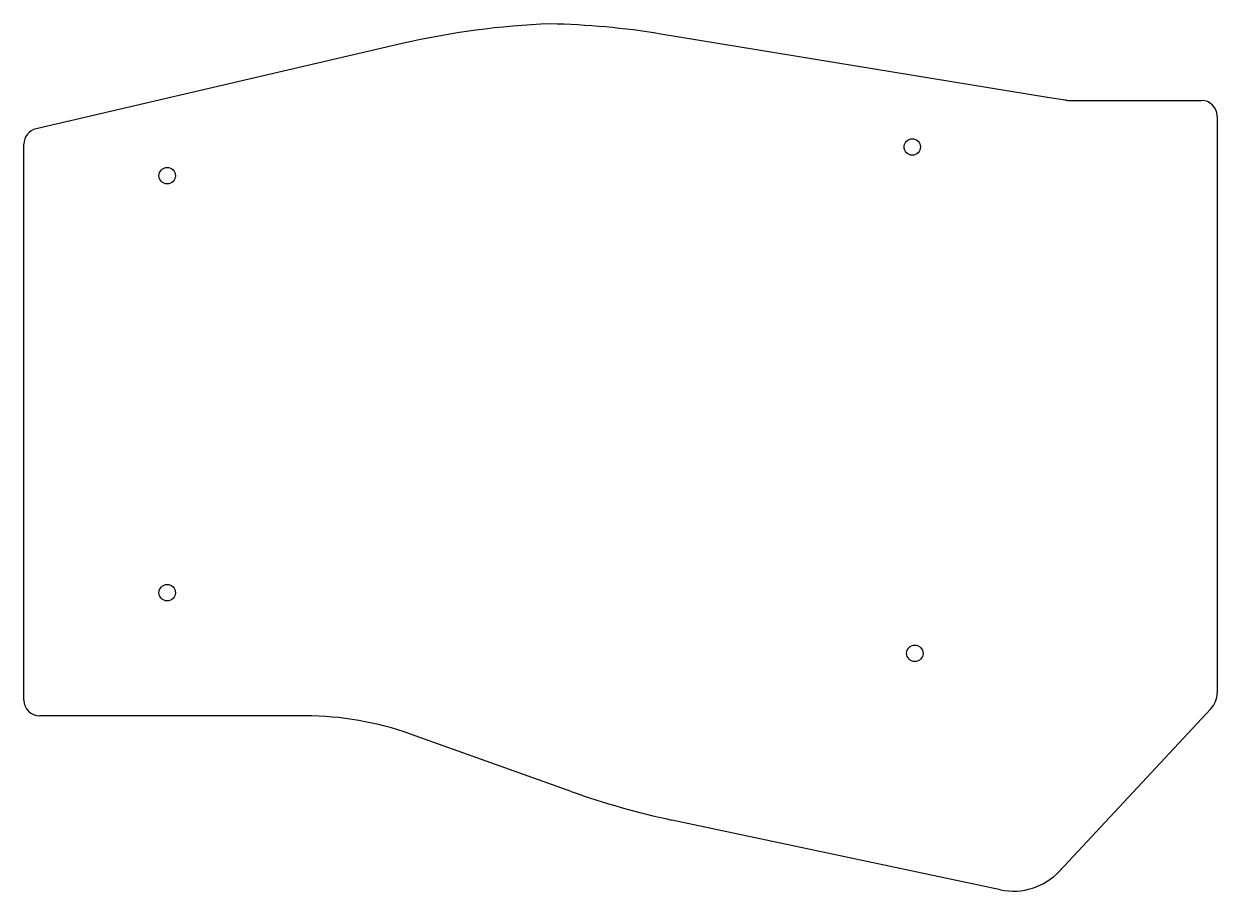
# Model space of a CAD drawing. Header units: millimetres. Extents: x 53 to 206, y -180 to -70.
import ezdxf

# ---------------------------------------------------------------- set-up
doc = ezdxf.new("R2010")
doc.units = ezdxf.units.MM
doc.layers.get('0').update_dxf_attribs({"linetype": 'CONTINUOUS'})

msp = doc.modelspace()

# ---------------------------------------------------------------- linework, layer by layer
for p, q in [((183.94, -79.01), (134.54, -70.91)), ((101.53, -72.14), (54.74, -83.02)), ((186.26, -79.34), (183.92, -79.01)), ((186.86, -79.39), (203.61, -79.39)), ((205.61, -81.39), (205.61, -155.04)), ((53.19, -155.98), (53.19, -84.97)), ((89.13, -157.98), (55.19, -157.98)), ((185.47, -177.8), (204.81, -157.09)), ((123.08, -167.63), (102.58, -160.31)), ((177.95, -180.19), (135.97, -171.28)), ((185.47, -177.8), (185.81, -177.44))]:
    msp.add_line(p, q)
for centre in [(166.67, -85.33), (71.5, -89), (71.5, -142.25), (167, -150)]:
    msp.add_circle(centre, 1.05)
for centre, radius, start, end in [((124.18, -169.54), 100, 92.1572, 103.0896), ((118.36, -169.59), 100, 80.6888, 88.8231), ((186.86, -75.19), 4.2, 261.7632, 270), ((203.61, -81.39), 2, 0, 90), ((55.19, -84.97), 2, 102.2005, 180), ((202.61, -155.04), 3, -43.0283, 0), ((55.19, -155.98), 2, 180, 270), ((89.13, -197.98), 40, 70.3442, 90), ((156.72, -73.46), 100, 250.3442, 258.0239), ((179.61, -172.36), 8, 258.0239, 317.141)]:
    msp.add_arc(centre, radius, start, end)

doc.saveas('drawing.dxf')
